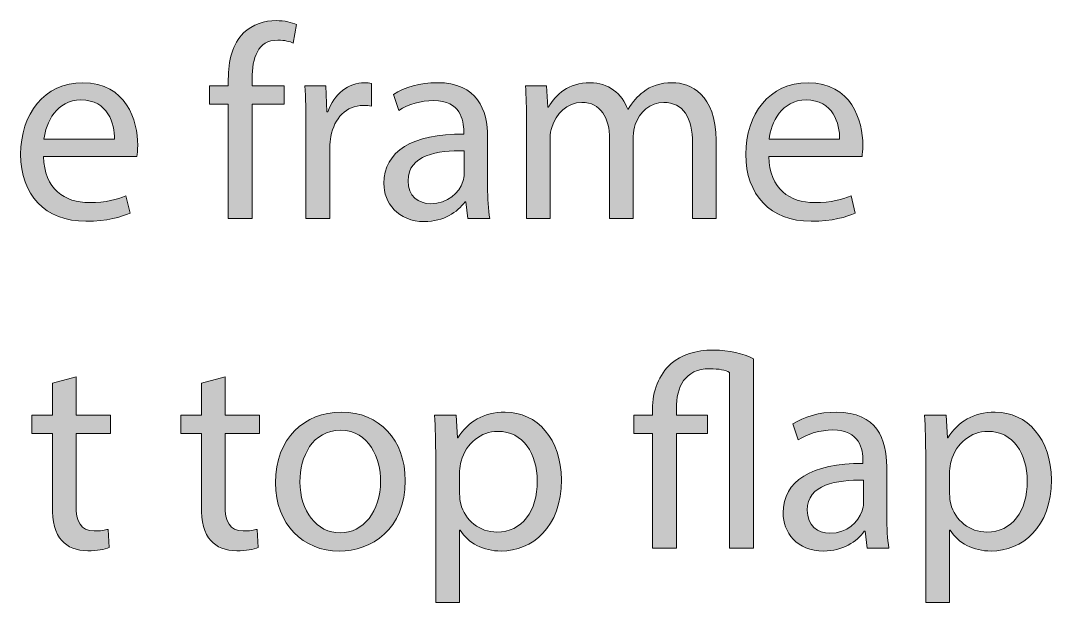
# Model space of a CAD drawing. Header units: inches. Extents: x 17 to 980, y -926 to -230.
# Drawn here: x 197.3 to 252, y -624.7 to -593.9 of the extents above; entities that cross this region are included whole.
import ezdxf

# ---------------------------------------------------------------- set-up
doc = ezdxf.new("R2010")
doc.units = ezdxf.units.IN
doc.header["$MEASUREMENT"] = 0
doc.layers.add('Layer 1', color=7, linetype='Continuous')

# ---------------------------------------------------------------- blocks, each defined once
blk = doc.blocks.new('block 3')
at = {"layer": 'Layer 1', "true_color": 0x231f20}
h = blk.add_hatch(color=179, dxfattribs=at)
h.dxf.hatch_style = 2
edge = h.paths.add_edge_path()
edge.add_spline(control_points=[(208.339, -604.405), (208.339, -604.405), (208.339, -598.338), (208.339, -598.338), (208.339, -598.338), (207.35, -598.338), (207.35, -598.338), (207.35, -598.338), (207.35, -597.363), (207.35, -597.363), (207.35, -597.363), (208.339, -597.363), (208.339, -597.363), (208.339, -597.363), (208.339, -597.028), (208.339, -597.028), (208.339, -596.039), (208.558, -595.137), (209.154, -594.569), (209.634, -594.104), (210.275, -593.914), (210.871, -593.914), (211.322, -593.914), (211.715, -594.016), (211.963, -594.118), (211.963, -594.118), (211.788, -595.108), (211.788, -595.108), (211.599, -595.02), (211.337, -594.948), (210.973, -594.948), (209.882, -594.948), (209.605, -595.908), (209.605, -596.984), (209.605, -596.984), (209.605, -597.363), (209.605, -597.363), (209.605, -597.363), (211.308, -597.363), (211.308, -597.363), (211.308, -597.363), (211.308, -598.338), (211.308, -598.338), (211.308, -598.338), (209.605, -598.338), (209.605, -598.338), (209.605, -598.338), (209.605, -604.405), (209.605, -604.405), (209.605, -604.405), (208.339, -604.405), (208.339, -604.405)], knot_values=[0, 0, 0, 0, 1, 1, 1, 2, 2, 2, 3, 3, 3, 4, 4, 4, 5, 5, 5, 6, 6, 6, 7, 7, 7, 8, 8, 8, 9, 9, 9, 10, 10, 10, 11, 11, 11, 12, 12, 12, 13, 13, 13, 14, 14, 14, 15, 15, 15, 16, 16, 16, 17, 17, 17, 17], degree=3, periodic=1)
h = blk.add_hatch(color=179, dxfattribs=at)
h.dxf.hatch_style = 2
edge = h.paths.add_edge_path()
edge.add_spline(control_points=[(198.546, -601.117), (198.575, -602.848), (199.681, -603.561), (200.961, -603.561), (201.878, -603.561), (202.431, -603.401), (202.911, -603.198), (202.911, -603.198), (203.129, -604.114), (203.129, -604.114), (202.678, -604.318), (201.907, -604.551), (200.787, -604.551), (198.619, -604.551), (197.324, -603.125), (197.324, -601), (197.324, -598.876), (198.575, -597.203), (200.627, -597.203), (202.926, -597.203), (203.537, -599.225), (203.537, -600.52), (203.537, -600.782), (203.508, -600.986), (203.493, -601.117), (203.493, -601.117), (198.546, -601.117), (198.546, -601.117)], knot_values=[0, 0, 0, 0, 1, 1, 1, 2, 2, 2, 3, 3, 3, 4, 4, 4, 5, 5, 5, 6, 6, 6, 7, 7, 7, 8, 8, 8, 9, 9, 9, 9], degree=3, periodic=1)
edge = h.paths.add_edge_path()
edge.add_spline(control_points=[(202.3, -600.2), (202.315, -599.385), (201.966, -598.12), (200.525, -598.12), (199.23, -598.12), (198.662, -599.313), (198.561, -600.2), (198.561, -600.2), (202.3, -600.2), (202.3, -600.2)], knot_values=[0, 0, 0, 0, 1, 1, 1, 2, 2, 2, 3, 3, 3, 3], degree=3, periodic=1)
h = blk.add_hatch(color=179, dxfattribs=at)
h.dxf.hatch_style = 2
edge = h.paths.add_edge_path()
edge.add_spline(control_points=[(212.458, -599.56), (212.458, -598.731), (212.443, -598.018), (212.399, -597.363), (212.399, -597.363), (213.52, -597.363), (213.52, -597.363), (213.52, -597.363), (213.564, -598.745), (213.564, -598.745), (213.564, -598.745), (213.622, -598.745), (213.622, -598.745), (213.942, -597.8), (214.713, -597.203), (215.571, -597.203), (215.717, -597.203), (215.819, -597.217), (215.935, -597.247), (215.935, -597.247), (215.935, -598.454), (215.935, -598.454), (215.804, -598.425), (215.673, -598.41), (215.499, -598.41), (214.597, -598.41), (213.956, -599.094), (213.782, -600.055), (213.753, -600.229), (213.723, -600.433), (213.723, -600.651), (213.723, -600.651), (213.723, -604.405), (213.723, -604.405), (213.723, -604.405), (212.458, -604.405), (212.458, -604.405), (212.458, -604.405), (212.458, -599.56), (212.458, -599.56)], knot_values=[0, 0, 0, 0, 1, 1, 1, 2, 2, 2, 3, 3, 3, 4, 4, 4, 5, 5, 5, 6, 6, 6, 7, 7, 7, 8, 8, 8, 9, 9, 9, 10, 10, 10, 11, 11, 11, 12, 12, 12, 13, 13, 13, 13], degree=3, periodic=1)
h = blk.add_hatch(color=179, dxfattribs=at)
h.dxf.hatch_style = 2
edge = h.paths.add_edge_path()
edge.add_spline(control_points=[(221.043, -604.405), (221.043, -604.405), (220.941, -603.518), (220.941, -603.518), (220.941, -603.518), (220.898, -603.518), (220.898, -603.518), (220.505, -604.071), (219.748, -604.565), (218.744, -604.565), (217.318, -604.565), (216.591, -603.561), (216.591, -602.543), (216.591, -600.841), (218.104, -599.909), (220.825, -599.924), (220.825, -599.924), (220.825, -599.778), (220.825, -599.778), (220.825, -599.196), (220.665, -598.149), (219.225, -598.149), (218.57, -598.149), (217.886, -598.352), (217.391, -598.673), (217.391, -598.673), (217.1, -597.828), (217.1, -597.828), (217.682, -597.45), (218.526, -597.203), (219.414, -597.203), (221.567, -597.203), (222.091, -598.673), (222.091, -600.084), (222.091, -600.084), (222.091, -602.717), (222.091, -602.717), (222.091, -603.329), (222.12, -603.925), (222.207, -604.405), (222.207, -604.405), (221.043, -604.405), (221.043, -604.405)], knot_values=[0, 0, 0, 0, 1, 1, 1, 2, 2, 2, 3, 3, 3, 4, 4, 4, 5, 5, 5, 6, 6, 6, 7, 7, 7, 8, 8, 8, 9, 9, 9, 10, 10, 10, 11, 11, 11, 12, 12, 12, 13, 13, 13, 14, 14, 14, 14], degree=3, periodic=1)
edge = h.paths.add_edge_path()
edge.add_spline(control_points=[(220.854, -600.811), (219.457, -600.782), (217.871, -601.03), (217.871, -602.397), (217.871, -603.227), (218.424, -603.619), (219.079, -603.619), (219.996, -603.619), (220.577, -603.037), (220.781, -602.441), (220.825, -602.31), (220.854, -602.164), (220.854, -602.034), (220.854, -602.034), (220.854, -600.811), (220.854, -600.811)], knot_values=[0, 0, 0, 0, 1, 1, 1, 2, 2, 2, 3, 3, 3, 4, 4, 4, 5, 5, 5, 5], degree=3, periodic=1)
h = blk.add_hatch(color=179, dxfattribs=at)
h.dxf.hatch_style = 2
edge = h.paths.add_edge_path()
edge.add_spline(control_points=[(224.158, -599.269), (224.158, -598.542), (224.143, -597.945), (224.099, -597.363), (224.099, -597.363), (225.22, -597.363), (225.22, -597.363), (225.22, -597.363), (225.278, -598.498), (225.278, -598.498), (225.278, -598.498), (225.322, -598.498), (225.322, -598.498), (225.714, -597.828), (226.369, -597.203), (227.533, -597.203), (228.494, -597.203), (229.221, -597.785), (229.527, -598.614), (229.527, -598.614), (229.556, -598.614), (229.556, -598.614), (229.774, -598.221), (230.05, -597.916), (230.341, -597.698), (230.764, -597.377), (231.229, -597.203), (231.898, -597.203), (232.83, -597.203), (234.212, -597.814), (234.212, -600.258), (234.212, -600.258), (234.212, -604.405), (234.212, -604.405), (234.212, -604.405), (232.96, -604.405), (232.96, -604.405), (232.96, -604.405), (232.96, -600.418), (232.96, -600.418), (232.96, -599.065), (232.466, -598.25), (231.433, -598.25), (230.705, -598.25), (230.138, -598.789), (229.919, -599.415), (229.861, -599.589), (229.817, -599.822), (229.817, -600.055), (229.817, -600.055), (229.817, -604.405), (229.817, -604.405), (229.817, -604.405), (228.566, -604.405), (228.566, -604.405), (228.566, -604.405), (228.566, -600.186), (228.566, -600.186), (228.566, -599.065), (228.072, -598.25), (227.097, -598.25), (226.297, -598.25), (225.714, -598.891), (225.511, -599.531), (225.438, -599.72), (225.409, -599.938), (225.409, -600.157), (225.409, -600.157), (225.409, -604.405), (225.409, -604.405), (225.409, -604.405), (224.158, -604.405), (224.158, -604.405), (224.158, -604.405), (224.158, -599.269), (224.158, -599.269)], knot_values=[0, 0, 0, 0, 1, 1, 1, 2, 2, 2, 3, 3, 3, 4, 4, 4, 5, 5, 5, 6, 6, 6, 7, 7, 7, 8, 8, 8, 9, 9, 9, 10, 10, 10, 11, 11, 11, 12, 12, 12, 13, 13, 13, 14, 14, 14, 15, 15, 15, 16, 16, 16, 17, 17, 17, 18, 18, 18, 19, 19, 19, 20, 20, 20, 21, 21, 21, 22, 22, 22, 23, 23, 23, 24, 24, 24, 25, 25, 25, 25], degree=3, periodic=1)
h = blk.add_hatch(color=179, dxfattribs=at)
h.dxf.hatch_style = 2
edge = h.paths.add_edge_path()
edge.add_spline(control_points=[(237.007, -601.117), (237.036, -602.848), (238.142, -603.561), (239.422, -603.561), (240.339, -603.561), (240.892, -603.401), (241.372, -603.198), (241.372, -603.198), (241.59, -604.114), (241.59, -604.114), (241.139, -604.318), (240.368, -604.551), (239.248, -604.551), (237.08, -604.551), (235.785, -603.125), (235.785, -601), (235.785, -598.876), (237.036, -597.203), (239.088, -597.203), (241.386, -597.203), (241.998, -599.225), (241.998, -600.52), (241.998, -600.782), (241.969, -600.986), (241.954, -601.117), (241.954, -601.117), (237.007, -601.117), (237.007, -601.117)], knot_values=[0, 0, 0, 0, 1, 1, 1, 2, 2, 2, 3, 3, 3, 4, 4, 4, 5, 5, 5, 6, 6, 6, 7, 7, 7, 8, 8, 8, 9, 9, 9, 9], degree=3, periodic=1)
edge = h.paths.add_edge_path()
edge.add_spline(control_points=[(240.761, -600.2), (240.775, -599.385), (240.426, -598.12), (238.986, -598.12), (237.691, -598.12), (237.123, -599.313), (237.022, -600.2), (237.022, -600.2), (240.761, -600.2), (240.761, -600.2)], knot_values=[0, 0, 0, 0, 1, 1, 1, 2, 2, 2, 3, 3, 3, 3], degree=3, periodic=1)
h = blk.add_hatch(color=179, dxfattribs=at)
h.dxf.hatch_style = 2
edge = h.paths.add_edge_path()
edge.add_spline(control_points=[(230.837, -621.868), (230.837, -621.868), (230.837, -615.8), (230.837, -615.8), (230.837, -615.8), (229.847, -615.8), (229.847, -615.8), (229.847, -615.8), (229.847, -614.826), (229.847, -614.826), (229.847, -614.826), (230.837, -614.826), (230.837, -614.826), (230.837, -614.826), (230.837, -614.52), (230.837, -614.52), (230.837, -613.545), (231.172, -612.672), (231.826, -612.09), (232.379, -611.624), (233.107, -611.377), (234.081, -611.377), (234.897, -611.377), (235.668, -611.552), (236.191, -611.843), (236.191, -611.843), (236.191, -621.868), (236.191, -621.868), (236.191, -621.868), (234.926, -621.868), (234.926, -621.868), (234.926, -621.868), (234.926, -612.556), (234.926, -612.556), (234.707, -612.439), (234.373, -612.366), (233.878, -612.366), (232.539, -612.366), (232.103, -613.341), (232.103, -614.476), (232.103, -614.476), (232.103, -614.826), (232.103, -614.826), (232.103, -614.826), (233.747, -614.826), (233.747, -614.826), (233.747, -614.826), (233.747, -615.8), (233.747, -615.8), (233.747, -615.8), (232.103, -615.8), (232.103, -615.8), (232.103, -615.8), (232.103, -621.868), (232.103, -621.868), (232.103, -621.868), (230.837, -621.868), (230.837, -621.868)], knot_values=[0, 0, 0, 0, 1, 1, 1, 2, 2, 2, 3, 3, 3, 4, 4, 4, 5, 5, 5, 6, 6, 6, 7, 7, 7, 8, 8, 8, 9, 9, 9, 10, 10, 10, 11, 11, 11, 12, 12, 12, 13, 13, 13, 14, 14, 14, 15, 15, 15, 16, 16, 16, 17, 17, 17, 18, 18, 18, 19, 19, 19, 19], degree=3, periodic=1)
h = blk.add_hatch(color=179, dxfattribs=at)
h.dxf.hatch_style = 2
edge = h.paths.add_edge_path()
edge.add_spline(control_points=[(200.263, -612.803), (200.263, -612.803), (200.263, -614.826), (200.263, -614.826), (200.263, -614.826), (202.097, -614.826), (202.097, -614.826), (202.097, -614.826), (202.097, -615.8), (202.097, -615.8), (202.097, -615.8), (200.263, -615.8), (200.263, -615.8), (200.263, -615.8), (200.263, -619.598), (200.263, -619.598), (200.263, -620.471), (200.511, -620.965), (201.224, -620.965), (201.558, -620.965), (201.806, -620.922), (201.966, -620.878), (201.966, -620.878), (202.024, -621.839), (202.024, -621.839), (201.776, -621.94), (201.384, -622.013), (200.889, -622.013), (200.292, -622.013), (199.812, -621.824), (199.507, -621.475), (199.143, -621.097), (199.012, -620.471), (199.012, -619.641), (199.012, -619.641), (199.012, -615.8), (199.012, -615.8), (199.012, -615.8), (197.921, -615.8), (197.921, -615.8), (197.921, -615.8), (197.921, -614.826), (197.921, -614.826), (197.921, -614.826), (199.012, -614.826), (199.012, -614.826), (199.012, -614.826), (199.012, -613.137), (199.012, -613.137), (199.012, -613.137), (200.263, -612.803), (200.263, -612.803)], knot_values=[0, 0, 0, 0, 1, 1, 1, 2, 2, 2, 3, 3, 3, 4, 4, 4, 5, 5, 5, 6, 6, 6, 7, 7, 7, 8, 8, 8, 9, 9, 9, 10, 10, 10, 11, 11, 11, 12, 12, 12, 13, 13, 13, 14, 14, 14, 15, 15, 15, 16, 16, 16, 17, 17, 17, 17], degree=3, periodic=1)
h = blk.add_hatch(color=179, dxfattribs=at)
h.dxf.hatch_style = 2
edge = h.paths.add_edge_path()
edge.add_spline(control_points=[(208.165, -612.803), (208.165, -612.803), (208.165, -614.826), (208.165, -614.826), (208.165, -614.826), (209.998, -614.826), (209.998, -614.826), (209.998, -614.826), (209.998, -615.8), (209.998, -615.8), (209.998, -615.8), (208.165, -615.8), (208.165, -615.8), (208.165, -615.8), (208.165, -619.598), (208.165, -619.598), (208.165, -620.471), (208.412, -620.965), (209.125, -620.965), (209.46, -620.965), (209.707, -620.922), (209.867, -620.878), (209.867, -620.878), (209.926, -621.839), (209.926, -621.839), (209.678, -621.94), (209.285, -622.013), (208.791, -622.013), (208.194, -622.013), (207.714, -621.824), (207.409, -621.475), (207.045, -621.097), (206.914, -620.471), (206.914, -619.641), (206.914, -619.641), (206.914, -615.8), (206.914, -615.8), (206.914, -615.8), (205.822, -615.8), (205.822, -615.8), (205.822, -615.8), (205.822, -614.826), (205.822, -614.826), (205.822, -614.826), (206.914, -614.826), (206.914, -614.826), (206.914, -614.826), (206.914, -613.137), (206.914, -613.137), (206.914, -613.137), (208.165, -612.803), (208.165, -612.803)], knot_values=[0, 0, 0, 0, 1, 1, 1, 2, 2, 2, 3, 3, 3, 4, 4, 4, 5, 5, 5, 6, 6, 6, 7, 7, 7, 8, 8, 8, 9, 9, 9, 10, 10, 10, 11, 11, 11, 12, 12, 12, 13, 13, 13, 14, 14, 14, 15, 15, 15, 16, 16, 16, 17, 17, 17, 17], degree=3, periodic=1)
h = blk.add_hatch(color=179, dxfattribs=at)
h.dxf.hatch_style = 2
edge = h.paths.add_edge_path()
edge.add_spline(control_points=[(217.725, -618.288), (217.725, -620.893), (215.921, -622.028), (214.218, -622.028), (212.313, -622.028), (210.843, -620.631), (210.843, -618.405), (210.843, -616.047), (212.385, -614.665), (214.335, -614.665), (216.358, -614.665), (217.725, -616.135), (217.725, -618.288)], knot_values=[0, 0, 0, 0, 1, 1, 1, 2, 2, 2, 3, 3, 3, 4, 4, 4, 4], degree=3, periodic=1)
edge = h.paths.add_edge_path()
edge.add_spline(control_points=[(212.138, -618.361), (212.138, -619.903), (213.025, -621.067), (214.277, -621.067), (215.499, -621.067), (216.416, -619.918), (216.416, -618.332), (216.416, -617.139), (215.819, -615.625), (214.306, -615.625), (212.793, -615.625), (212.138, -617.022), (212.138, -618.361)], knot_values=[0, 0, 0, 0, 1, 1, 1, 2, 2, 2, 3, 3, 3, 4, 4, 4, 4], degree=3, periodic=1)
h = blk.add_hatch(color=179, dxfattribs=at)
h.dxf.hatch_style = 2
edge = h.paths.add_edge_path()
edge.add_spline(control_points=[(219.341, -617.124), (219.341, -616.222), (219.312, -615.495), (219.283, -614.826), (219.283, -614.826), (220.432, -614.826), (220.432, -614.826), (220.432, -614.826), (220.491, -616.033), (220.491, -616.033), (220.491, -616.033), (220.52, -616.033), (220.52, -616.033), (221.044, -615.175), (221.873, -614.665), (223.022, -614.665), (224.725, -614.665), (226.005, -616.106), (226.005, -618.245), (226.005, -620.776), (224.463, -622.028), (222.804, -622.028), (221.873, -622.028), (221.058, -621.62), (220.636, -620.922), (220.636, -620.922), (220.607, -620.922), (220.607, -620.922), (220.607, -620.922), (220.607, -624.748), (220.607, -624.748), (220.607, -624.748), (219.341, -624.748), (219.341, -624.748), (219.341, -624.748), (219.341, -617.124), (219.341, -617.124)], knot_values=[0, 0, 0, 0, 1, 1, 1, 2, 2, 2, 3, 3, 3, 4, 4, 4, 5, 5, 5, 6, 6, 6, 7, 7, 7, 8, 8, 8, 9, 9, 9, 10, 10, 10, 11, 11, 11, 12, 12, 12, 12], degree=3, periodic=1)
edge = h.paths.add_edge_path()
edge.add_spline(control_points=[(220.607, -619.001), (220.607, -619.19), (220.636, -619.365), (220.665, -619.525), (220.898, -620.413), (221.669, -621.024), (222.586, -621.024), (223.939, -621.024), (224.725, -619.918), (224.725, -618.303), (224.725, -616.892), (223.983, -615.684), (222.629, -615.684), (221.756, -615.684), (220.942, -616.309), (220.694, -617.27), (220.65, -617.43), (220.607, -617.619), (220.607, -617.793), (220.607, -617.793), (220.607, -619.001), (220.607, -619.001)], knot_values=[0, 0, 0, 0, 1, 1, 1, 2, 2, 2, 3, 3, 3, 4, 4, 4, 5, 5, 5, 6, 6, 6, 7, 7, 7, 7], degree=3, periodic=1)
h = blk.add_hatch(color=179, dxfattribs=at)
h.dxf.hatch_style = 2
edge = h.paths.add_edge_path()
edge.add_spline(control_points=[(242.216, -621.868), (242.216, -621.868), (242.114, -620.98), (242.114, -620.98), (242.114, -620.98), (242.071, -620.98), (242.071, -620.98), (241.678, -621.533), (240.921, -622.028), (239.917, -622.028), (238.491, -622.028), (237.764, -621.024), (237.764, -620.005), (237.764, -618.303), (239.277, -617.372), (241.998, -617.386), (241.998, -617.386), (241.998, -617.241), (241.998, -617.241), (241.998, -616.659), (241.838, -615.611), (240.397, -615.611), (239.742, -615.611), (239.059, -615.815), (238.564, -616.135), (238.564, -616.135), (238.273, -615.291), (238.273, -615.291), (238.855, -614.913), (239.699, -614.665), (240.587, -614.665), (242.74, -614.665), (243.264, -616.135), (243.264, -617.546), (243.264, -617.546), (243.264, -620.18), (243.264, -620.18), (243.264, -620.791), (243.293, -621.387), (243.38, -621.868), (243.38, -621.868), (242.216, -621.868), (242.216, -621.868)], knot_values=[0, 0, 0, 0, 1, 1, 1, 2, 2, 2, 3, 3, 3, 4, 4, 4, 5, 5, 5, 6, 6, 6, 7, 7, 7, 8, 8, 8, 9, 9, 9, 10, 10, 10, 11, 11, 11, 12, 12, 12, 13, 13, 13, 14, 14, 14, 14], degree=3, periodic=1)
edge = h.paths.add_edge_path()
edge.add_spline(control_points=[(242.027, -618.274), (240.63, -618.245), (239.044, -618.492), (239.044, -619.86), (239.044, -620.689), (239.597, -621.082), (240.252, -621.082), (241.168, -621.082), (241.75, -620.5), (241.954, -619.903), (241.998, -619.772), (242.027, -619.627), (242.027, -619.496), (242.027, -619.496), (242.027, -618.274), (242.027, -618.274)], knot_values=[0, 0, 0, 0, 1, 1, 1, 2, 2, 2, 3, 3, 3, 4, 4, 4, 5, 5, 5, 5], degree=3, periodic=1)
h = blk.add_hatch(color=179, dxfattribs=at)
h.dxf.hatch_style = 2
edge = h.paths.add_edge_path()
edge.add_spline(control_points=[(245.33, -617.124), (245.33, -616.222), (245.301, -615.495), (245.272, -614.826), (245.272, -614.826), (246.422, -614.826), (246.422, -614.826), (246.422, -614.826), (246.48, -616.033), (246.48, -616.033), (246.48, -616.033), (246.509, -616.033), (246.509, -616.033), (247.033, -615.175), (247.862, -614.665), (249.012, -614.665), (250.714, -614.665), (251.994, -616.106), (251.994, -618.245), (251.994, -620.776), (250.452, -622.028), (248.793, -622.028), (247.862, -622.028), (247.047, -621.62), (246.625, -620.922), (246.625, -620.922), (246.596, -620.922), (246.596, -620.922), (246.596, -620.922), (246.596, -624.748), (246.596, -624.748), (246.596, -624.748), (245.33, -624.748), (245.33, -624.748), (245.33, -624.748), (245.33, -617.124), (245.33, -617.124)], knot_values=[0, 0, 0, 0, 1, 1, 1, 2, 2, 2, 3, 3, 3, 4, 4, 4, 5, 5, 5, 6, 6, 6, 7, 7, 7, 8, 8, 8, 9, 9, 9, 10, 10, 10, 11, 11, 11, 12, 12, 12, 12], degree=3, periodic=1)
edge = h.paths.add_edge_path()
edge.add_spline(control_points=[(246.596, -619.001), (246.596, -619.19), (246.625, -619.365), (246.654, -619.525), (246.887, -620.413), (247.659, -621.024), (248.575, -621.024), (249.928, -621.024), (250.714, -619.918), (250.714, -618.303), (250.714, -616.892), (249.972, -615.684), (248.619, -615.684), (247.746, -615.684), (246.931, -616.309), (246.684, -617.27), (246.64, -617.43), (246.596, -617.619), (246.596, -617.793), (246.596, -617.793), (246.596, -619.001), (246.596, -619.001)], knot_values=[0, 0, 0, 0, 1, 1, 1, 2, 2, 2, 3, 3, 3, 4, 4, 4, 5, 5, 5, 6, 6, 6, 7, 7, 7, 7], degree=3, periodic=1)
at = {"layer": 'Layer 1', "lineweight": 0}
for points, knots in [([(208.339, -604.405), (208.339, -604.405), (208.339, -598.338), (208.339, -598.338), (208.339, -598.338), (207.35, -598.338), (207.35, -598.338), (207.35, -598.338), (207.35, -597.363), (207.35, -597.363), (207.35, -597.363), (208.339, -597.363), (208.339, -597.363), (208.339, -597.363), (208.339, -597.028), (208.339, -597.028), (208.339, -596.039), (208.558, -595.137), (209.154, -594.569), (209.634, -594.104), (210.275, -593.914), (210.871, -593.914), (211.322, -593.914), (211.715, -594.016), (211.963, -594.118), (211.963, -594.118), (211.788, -595.108), (211.788, -595.108), (211.599, -595.02), (211.337, -594.948), (210.973, -594.948), (209.882, -594.948), (209.605, -595.908), (209.605, -596.984), (209.605, -596.984), (209.605, -597.363), (209.605, -597.363), (209.605, -597.363), (211.308, -597.363), (211.308, -597.363), (211.308, -597.363), (211.308, -598.338), (211.308, -598.338), (211.308, -598.338), (209.605, -598.338), (209.605, -598.338), (209.605, -598.338), (209.605, -604.405), (209.605, -604.405), (209.605, -604.405), (208.339, -604.405), (208.339, -604.405)], [0, 0, 0, 0, 1, 1, 1, 2, 2, 2, 3, 3, 3, 4, 4, 4, 5, 5, 5, 6, 6, 6, 7, 7, 7, 8, 8, 8, 9, 9, 9, 10, 10, 10, 11, 11, 11, 12, 12, 12, 13, 13, 13, 14, 14, 14, 15, 15, 15, 16, 16, 16, 17, 17, 17, 17]), ([(198.546, -601.117), (198.575, -602.848), (199.681, -603.561), (200.961, -603.561), (201.878, -603.561), (202.431, -603.401), (202.911, -603.198), (202.911, -603.198), (203.129, -604.114), (203.129, -604.114), (202.678, -604.318), (201.907, -604.551), (200.787, -604.551), (198.619, -604.551), (197.324, -603.125), (197.324, -601), (197.324, -598.876), (198.575, -597.203), (200.627, -597.203), (202.926, -597.203), (203.537, -599.225), (203.537, -600.52), (203.537, -600.782), (203.508, -600.986), (203.493, -601.117), (203.493, -601.117), (198.546, -601.117), (198.546, -601.117)], [0, 0, 0, 0, 1, 1, 1, 2, 2, 2, 3, 3, 3, 4, 4, 4, 5, 5, 5, 6, 6, 6, 7, 7, 7, 8, 8, 8, 9, 9, 9, 9]), ([(212.458, -599.56), (212.458, -598.731), (212.443, -598.018), (212.399, -597.363), (212.399, -597.363), (213.52, -597.363), (213.52, -597.363), (213.52, -597.363), (213.564, -598.745), (213.564, -598.745), (213.564, -598.745), (213.622, -598.745), (213.622, -598.745), (213.942, -597.8), (214.713, -597.203), (215.571, -597.203), (215.717, -597.203), (215.819, -597.217), (215.935, -597.247), (215.935, -597.247), (215.935, -598.454), (215.935, -598.454), (215.804, -598.425), (215.673, -598.41), (215.499, -598.41), (214.597, -598.41), (213.956, -599.094), (213.782, -600.055), (213.753, -600.229), (213.723, -600.433), (213.723, -600.651), (213.723, -600.651), (213.723, -604.405), (213.723, -604.405), (213.723, -604.405), (212.458, -604.405), (212.458, -604.405), (212.458, -604.405), (212.458, -599.56), (212.458, -599.56)], [0, 0, 0, 0, 1, 1, 1, 2, 2, 2, 3, 3, 3, 4, 4, 4, 5, 5, 5, 6, 6, 6, 7, 7, 7, 8, 8, 8, 9, 9, 9, 10, 10, 10, 11, 11, 11, 12, 12, 12, 13, 13, 13, 13]), ([(221.043, -604.405), (221.043, -604.405), (220.941, -603.518), (220.941, -603.518), (220.941, -603.518), (220.898, -603.518), (220.898, -603.518), (220.505, -604.071), (219.748, -604.565), (218.744, -604.565), (217.318, -604.565), (216.591, -603.561), (216.591, -602.543), (216.591, -600.841), (218.104, -599.909), (220.825, -599.924), (220.825, -599.924), (220.825, -599.778), (220.825, -599.778), (220.825, -599.196), (220.665, -598.149), (219.225, -598.149), (218.57, -598.149), (217.886, -598.352), (217.391, -598.673), (217.391, -598.673), (217.1, -597.828), (217.1, -597.828), (217.682, -597.45), (218.526, -597.203), (219.414, -597.203), (221.567, -597.203), (222.091, -598.673), (222.091, -600.084), (222.091, -600.084), (222.091, -602.717), (222.091, -602.717), (222.091, -603.329), (222.12, -603.925), (222.207, -604.405), (222.207, -604.405), (221.043, -604.405), (221.043, -604.405)], [0, 0, 0, 0, 1, 1, 1, 2, 2, 2, 3, 3, 3, 4, 4, 4, 5, 5, 5, 6, 6, 6, 7, 7, 7, 8, 8, 8, 9, 9, 9, 10, 10, 10, 11, 11, 11, 12, 12, 12, 13, 13, 13, 14, 14, 14, 14]), ([(224.158, -599.269), (224.158, -598.542), (224.143, -597.945), (224.099, -597.363), (224.099, -597.363), (225.22, -597.363), (225.22, -597.363), (225.22, -597.363), (225.278, -598.498), (225.278, -598.498), (225.278, -598.498), (225.322, -598.498), (225.322, -598.498), (225.714, -597.828), (226.369, -597.203), (227.533, -597.203), (228.494, -597.203), (229.221, -597.785), (229.527, -598.614), (229.527, -598.614), (229.556, -598.614), (229.556, -598.614), (229.774, -598.221), (230.05, -597.916), (230.341, -597.698), (230.764, -597.377), (231.229, -597.203), (231.898, -597.203), (232.83, -597.203), (234.212, -597.814), (234.212, -600.258), (234.212, -600.258), (234.212, -604.405), (234.212, -604.405), (234.212, -604.405), (232.96, -604.405), (232.96, -604.405), (232.96, -604.405), (232.96, -600.418), (232.96, -600.418), (232.96, -599.065), (232.466, -598.25), (231.433, -598.25), (230.705, -598.25), (230.138, -598.789), (229.919, -599.415), (229.861, -599.589), (229.817, -599.822), (229.817, -600.055), (229.817, -600.055), (229.817, -604.405), (229.817, -604.405), (229.817, -604.405), (228.566, -604.405), (228.566, -604.405), (228.566, -604.405), (228.566, -600.186), (228.566, -600.186), (228.566, -599.065), (228.072, -598.25), (227.097, -598.25), (226.297, -598.25), (225.714, -598.891), (225.511, -599.531), (225.438, -599.72), (225.409, -599.938), (225.409, -600.157), (225.409, -600.157), (225.409, -604.405), (225.409, -604.405), (225.409, -604.405), (224.158, -604.405), (224.158, -604.405), (224.158, -604.405), (224.158, -599.269), (224.158, -599.269)], [0, 0, 0, 0, 1, 1, 1, 2, 2, 2, 3, 3, 3, 4, 4, 4, 5, 5, 5, 6, 6, 6, 7, 7, 7, 8, 8, 8, 9, 9, 9, 10, 10, 10, 11, 11, 11, 12, 12, 12, 13, 13, 13, 14, 14, 14, 15, 15, 15, 16, 16, 16, 17, 17, 17, 18, 18, 18, 19, 19, 19, 20, 20, 20, 21, 21, 21, 22, 22, 22, 23, 23, 23, 24, 24, 24, 25, 25, 25, 25]), ([(237.007, -601.117), (237.036, -602.848), (238.142, -603.561), (239.422, -603.561), (240.339, -603.561), (240.892, -603.401), (241.372, -603.198), (241.372, -603.198), (241.59, -604.114), (241.59, -604.114), (241.139, -604.318), (240.368, -604.551), (239.248, -604.551), (237.08, -604.551), (235.785, -603.125), (235.785, -601), (235.785, -598.876), (237.036, -597.203), (239.088, -597.203), (241.386, -597.203), (241.998, -599.225), (241.998, -600.52), (241.998, -600.782), (241.969, -600.986), (241.954, -601.117), (241.954, -601.117), (237.007, -601.117), (237.007, -601.117)], [0, 0, 0, 0, 1, 1, 1, 2, 2, 2, 3, 3, 3, 4, 4, 4, 5, 5, 5, 6, 6, 6, 7, 7, 7, 8, 8, 8, 9, 9, 9, 9]), ([(202.3, -600.2), (202.315, -599.385), (201.966, -598.12), (200.525, -598.12), (199.23, -598.12), (198.662, -599.313), (198.561, -600.2), (198.561, -600.2), (202.3, -600.2), (202.3, -600.2)], [0, 0, 0, 0, 1, 1, 1, 2, 2, 2, 3, 3, 3, 3]), ([(240.761, -600.2), (240.775, -599.385), (240.426, -598.12), (238.986, -598.12), (237.691, -598.12), (237.123, -599.313), (237.022, -600.2), (237.022, -600.2), (240.761, -600.2), (240.761, -600.2)], [0, 0, 0, 0, 1, 1, 1, 2, 2, 2, 3, 3, 3, 3]), ([(220.854, -600.811), (219.457, -600.782), (217.871, -601.03), (217.871, -602.397), (217.871, -603.227), (218.424, -603.619), (219.079, -603.619), (219.996, -603.619), (220.577, -603.037), (220.781, -602.441), (220.825, -602.31), (220.854, -602.164), (220.854, -602.034), (220.854, -602.034), (220.854, -600.811), (220.854, -600.811)], [0, 0, 0, 0, 1, 1, 1, 2, 2, 2, 3, 3, 3, 4, 4, 4, 5, 5, 5, 5]), ([(230.837, -621.868), (230.837, -621.868), (230.837, -615.8), (230.837, -615.8), (230.837, -615.8), (229.847, -615.8), (229.847, -615.8), (229.847, -615.8), (229.847, -614.826), (229.847, -614.826), (229.847, -614.826), (230.837, -614.826), (230.837, -614.826), (230.837, -614.826), (230.837, -614.52), (230.837, -614.52), (230.837, -613.545), (231.172, -612.672), (231.826, -612.09), (232.379, -611.624), (233.107, -611.377), (234.081, -611.377), (234.897, -611.377), (235.668, -611.552), (236.191, -611.843), (236.191, -611.843), (236.191, -621.868), (236.191, -621.868), (236.191, -621.868), (234.926, -621.868), (234.926, -621.868), (234.926, -621.868), (234.926, -612.556), (234.926, -612.556), (234.707, -612.439), (234.373, -612.366), (233.878, -612.366), (232.539, -612.366), (232.103, -613.341), (232.103, -614.476), (232.103, -614.476), (232.103, -614.826), (232.103, -614.826), (232.103, -614.826), (233.747, -614.826), (233.747, -614.826), (233.747, -614.826), (233.747, -615.8), (233.747, -615.8), (233.747, -615.8), (232.103, -615.8), (232.103, -615.8), (232.103, -615.8), (232.103, -621.868), (232.103, -621.868), (232.103, -621.868), (230.837, -621.868), (230.837, -621.868)], [0, 0, 0, 0, 1, 1, 1, 2, 2, 2, 3, 3, 3, 4, 4, 4, 5, 5, 5, 6, 6, 6, 7, 7, 7, 8, 8, 8, 9, 9, 9, 10, 10, 10, 11, 11, 11, 12, 12, 12, 13, 13, 13, 14, 14, 14, 15, 15, 15, 16, 16, 16, 17, 17, 17, 18, 18, 18, 19, 19, 19, 19]), ([(200.263, -612.803), (200.263, -612.803), (200.263, -614.826), (200.263, -614.826), (200.263, -614.826), (202.097, -614.826), (202.097, -614.826), (202.097, -614.826), (202.097, -615.8), (202.097, -615.8), (202.097, -615.8), (200.263, -615.8), (200.263, -615.8), (200.263, -615.8), (200.263, -619.598), (200.263, -619.598), (200.263, -620.471), (200.511, -620.965), (201.224, -620.965), (201.558, -620.965), (201.806, -620.922), (201.966, -620.878), (201.966, -620.878), (202.024, -621.839), (202.024, -621.839), (201.776, -621.94), (201.384, -622.013), (200.889, -622.013), (200.292, -622.013), (199.812, -621.824), (199.507, -621.475), (199.143, -621.097), (199.012, -620.471), (199.012, -619.641), (199.012, -619.641), (199.012, -615.8), (199.012, -615.8), (199.012, -615.8), (197.921, -615.8), (197.921, -615.8), (197.921, -615.8), (197.921, -614.826), (197.921, -614.826), (197.921, -614.826), (199.012, -614.826), (199.012, -614.826), (199.012, -614.826), (199.012, -613.137), (199.012, -613.137), (199.012, -613.137), (200.263, -612.803), (200.263, -612.803)], [0, 0, 0, 0, 1, 1, 1, 2, 2, 2, 3, 3, 3, 4, 4, 4, 5, 5, 5, 6, 6, 6, 7, 7, 7, 8, 8, 8, 9, 9, 9, 10, 10, 10, 11, 11, 11, 12, 12, 12, 13, 13, 13, 14, 14, 14, 15, 15, 15, 16, 16, 16, 17, 17, 17, 17]), ([(208.165, -612.803), (208.165, -612.803), (208.165, -614.826), (208.165, -614.826), (208.165, -614.826), (209.998, -614.826), (209.998, -614.826), (209.998, -614.826), (209.998, -615.8), (209.998, -615.8), (209.998, -615.8), (208.165, -615.8), (208.165, -615.8), (208.165, -615.8), (208.165, -619.598), (208.165, -619.598), (208.165, -620.471), (208.412, -620.965), (209.125, -620.965), (209.46, -620.965), (209.707, -620.922), (209.867, -620.878), (209.867, -620.878), (209.926, -621.839), (209.926, -621.839), (209.678, -621.94), (209.285, -622.013), (208.791, -622.013), (208.194, -622.013), (207.714, -621.824), (207.409, -621.475), (207.045, -621.097), (206.914, -620.471), (206.914, -619.641), (206.914, -619.641), (206.914, -615.8), (206.914, -615.8), (206.914, -615.8), (205.822, -615.8), (205.822, -615.8), (205.822, -615.8), (205.822, -614.826), (205.822, -614.826), (205.822, -614.826), (206.914, -614.826), (206.914, -614.826), (206.914, -614.826), (206.914, -613.137), (206.914, -613.137), (206.914, -613.137), (208.165, -612.803), (208.165, -612.803)], [0, 0, 0, 0, 1, 1, 1, 2, 2, 2, 3, 3, 3, 4, 4, 4, 5, 5, 5, 6, 6, 6, 7, 7, 7, 8, 8, 8, 9, 9, 9, 10, 10, 10, 11, 11, 11, 12, 12, 12, 13, 13, 13, 14, 14, 14, 15, 15, 15, 16, 16, 16, 17, 17, 17, 17]), ([(217.725, -618.288), (217.725, -620.893), (215.921, -622.028), (214.218, -622.028), (212.313, -622.028), (210.843, -620.631), (210.843, -618.405), (210.843, -616.047), (212.385, -614.665), (214.335, -614.665), (216.358, -614.665), (217.725, -616.135), (217.725, -618.288)], [0, 0, 0, 0, 1, 1, 1, 2, 2, 2, 3, 3, 3, 4, 4, 4, 4]), ([(219.341, -617.124), (219.341, -616.222), (219.312, -615.495), (219.283, -614.826), (219.283, -614.826), (220.432, -614.826), (220.432, -614.826), (220.432, -614.826), (220.491, -616.033), (220.491, -616.033), (220.491, -616.033), (220.52, -616.033), (220.52, -616.033), (221.044, -615.175), (221.873, -614.665), (223.022, -614.665), (224.725, -614.665), (226.005, -616.106), (226.005, -618.245), (226.005, -620.776), (224.463, -622.028), (222.804, -622.028), (221.873, -622.028), (221.058, -621.62), (220.636, -620.922), (220.636, -620.922), (220.607, -620.922), (220.607, -620.922), (220.607, -620.922), (220.607, -624.748), (220.607, -624.748), (220.607, -624.748), (219.341, -624.748), (219.341, -624.748), (219.341, -624.748), (219.341, -617.124), (219.341, -617.124)], [0, 0, 0, 0, 1, 1, 1, 2, 2, 2, 3, 3, 3, 4, 4, 4, 5, 5, 5, 6, 6, 6, 7, 7, 7, 8, 8, 8, 9, 9, 9, 10, 10, 10, 11, 11, 11, 12, 12, 12, 12]), ([(242.216, -621.868), (242.216, -621.868), (242.114, -620.98), (242.114, -620.98), (242.114, -620.98), (242.071, -620.98), (242.071, -620.98), (241.678, -621.533), (240.921, -622.028), (239.917, -622.028), (238.491, -622.028), (237.764, -621.024), (237.764, -620.005), (237.764, -618.303), (239.277, -617.372), (241.998, -617.386), (241.998, -617.386), (241.998, -617.241), (241.998, -617.241), (241.998, -616.659), (241.838, -615.611), (240.397, -615.611), (239.742, -615.611), (239.059, -615.815), (238.564, -616.135), (238.564, -616.135), (238.273, -615.291), (238.273, -615.291), (238.855, -614.913), (239.699, -614.665), (240.587, -614.665), (242.74, -614.665), (243.264, -616.135), (243.264, -617.546), (243.264, -617.546), (243.264, -620.18), (243.264, -620.18), (243.264, -620.791), (243.293, -621.387), (243.38, -621.868), (243.38, -621.868), (242.216, -621.868), (242.216, -621.868)], [0, 0, 0, 0, 1, 1, 1, 2, 2, 2, 3, 3, 3, 4, 4, 4, 5, 5, 5, 6, 6, 6, 7, 7, 7, 8, 8, 8, 9, 9, 9, 10, 10, 10, 11, 11, 11, 12, 12, 12, 13, 13, 13, 14, 14, 14, 14]), ([(245.33, -617.124), (245.33, -616.222), (245.301, -615.495), (245.272, -614.826), (245.272, -614.826), (246.422, -614.826), (246.422, -614.826), (246.422, -614.826), (246.48, -616.033), (246.48, -616.033), (246.48, -616.033), (246.509, -616.033), (246.509, -616.033), (247.033, -615.175), (247.862, -614.665), (249.012, -614.665), (250.714, -614.665), (251.994, -616.106), (251.994, -618.245), (251.994, -620.776), (250.452, -622.028), (248.793, -622.028), (247.862, -622.028), (247.047, -621.62), (246.625, -620.922), (246.625, -620.922), (246.596, -620.922), (246.596, -620.922), (246.596, -620.922), (246.596, -624.748), (246.596, -624.748), (246.596, -624.748), (245.33, -624.748), (245.33, -624.748), (245.33, -624.748), (245.33, -617.124), (245.33, -617.124)], [0, 0, 0, 0, 1, 1, 1, 2, 2, 2, 3, 3, 3, 4, 4, 4, 5, 5, 5, 6, 6, 6, 7, 7, 7, 8, 8, 8, 9, 9, 9, 10, 10, 10, 11, 11, 11, 12, 12, 12, 12]), ([(212.138, -618.361), (212.138, -619.903), (213.025, -621.067), (214.277, -621.067), (215.499, -621.067), (216.416, -619.918), (216.416, -618.332), (216.416, -617.139), (215.819, -615.625), (214.306, -615.625), (212.793, -615.625), (212.138, -617.022), (212.138, -618.361)], [0, 0, 0, 0, 1, 1, 1, 2, 2, 2, 3, 3, 3, 4, 4, 4, 4]), ([(220.607, -619.001), (220.607, -619.19), (220.636, -619.365), (220.665, -619.525), (220.898, -620.413), (221.669, -621.024), (222.586, -621.024), (223.939, -621.024), (224.725, -619.918), (224.725, -618.303), (224.725, -616.892), (223.983, -615.684), (222.629, -615.684), (221.756, -615.684), (220.942, -616.309), (220.694, -617.27), (220.65, -617.43), (220.607, -617.619), (220.607, -617.793), (220.607, -617.793), (220.607, -619.001), (220.607, -619.001)], [0, 0, 0, 0, 1, 1, 1, 2, 2, 2, 3, 3, 3, 4, 4, 4, 5, 5, 5, 6, 6, 6, 7, 7, 7, 7]), ([(246.596, -619.001), (246.596, -619.19), (246.625, -619.365), (246.654, -619.525), (246.887, -620.413), (247.659, -621.024), (248.575, -621.024), (249.928, -621.024), (250.714, -619.918), (250.714, -618.303), (250.714, -616.892), (249.972, -615.684), (248.619, -615.684), (247.746, -615.684), (246.931, -616.309), (246.684, -617.27), (246.64, -617.43), (246.596, -617.619), (246.596, -617.793), (246.596, -617.793), (246.596, -619.001), (246.596, -619.001)], [0, 0, 0, 0, 1, 1, 1, 2, 2, 2, 3, 3, 3, 4, 4, 4, 5, 5, 5, 6, 6, 6, 7, 7, 7, 7]), ([(242.027, -618.274), (240.63, -618.245), (239.044, -618.492), (239.044, -619.86), (239.044, -620.689), (239.597, -621.082), (240.252, -621.082), (241.168, -621.082), (241.75, -620.5), (241.954, -619.903), (241.998, -619.772), (242.027, -619.627), (242.027, -619.496), (242.027, -619.496), (242.027, -618.274), (242.027, -618.274)], [0, 0, 0, 0, 1, 1, 1, 2, 2, 2, 3, 3, 3, 4, 4, 4, 5, 5, 5, 5])]:
    blk.add_open_spline(points, degree=3, knots=knots, dxfattribs=at)

msp = doc.modelspace()

# ---------------------------------------------------------------- block references
at = {"layer": 'Layer 1'}
msp.add_blockref('block 3', (0, 0), dxfattribs=at)

doc.saveas('drawing.dxf')
